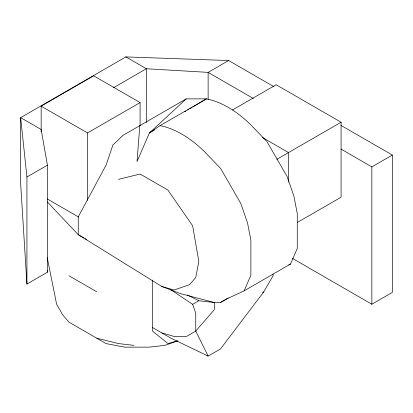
<?xml version="1.0" encoding="UTF-8"?>
<svg xmlns="http://www.w3.org/2000/svg" width="413" height="413" viewBox="0 0 413 413"><rect width="100%" height="100%" fill="white"/><g stroke="black" fill="none" stroke-linecap="round" stroke-linejoin="round"><path stroke-width="0.62" d="M139.816 125.66L137.028 161.524L149.392 132.965L186.196 98.883L206.392 98.872A97.267 56.158 60 0 1 250.113 124.117L266.953 141.613L287.133 176.578L293.886 196.036L297.262 213.531L297.262 248.487L290.525 264.036L244.145 290.814L226.675 298.945L220.475 302.512L214.29 302.507L198.849 300.741L187.394 295.016M244.145 290.814L250.882 275.264L250.882 240.309L247.506 222.814L240.753 203.356L220.573 168.39L203.733 150.895A97.267 56.158 60 0 0 160.012 125.645L149.392 132.965L154.927 129.656M152.469 327.519L171.023 338.226L208.137 356.089L220.501 348.949L263.778 291.831L273.06 275.77L273.06 273.979M184.812 111.778L185.917 111.118M187.579 110.126L188.684 109.466M189.789 108.8L191.451 107.808M192.556 107.148L206.392 98.872L160.012 125.65M170.688 289.689L192.664 304.335L198.849 300.741M273.896 86.668L228.637 60.535L125.846 56.911L20.65 117.648L20.65 183.579L26.928 284.067L47.433 272.224L47.433 165.154L41.155 129.486L20.65 117.648L26.928 176.991L26.928 284.067M41.155 131.845L41.155 106.156L93.71 75.811L140.09 102.589L140.09 125.707M113.513 87.711L146.352 68.749L208.131 72.373L253.391 98.506M41.155 106.156L87.535 132.934L140.09 102.589M26.928 176.991L47.433 165.154M228.637 60.535L208.131 72.373L208.131 99.456M186.196 98.883L122.981 135.361L112.883 145.092L106.105 165.066L78.263 216.83L78.263 234.682L161.72 286.441L180.29 293.586L214.29 302.507L214.316 309.683L195.752 331.107L186.475 336.456L174.121 336.45L161.751 332.878M232.447 109.977L276.147 84.742L341.076 122.233L341.076 197.213L297.375 222.442M276.834 159.325L341.076 122.233M341.112 149.15L371.845 166.893L392.35 155.056L392.35 292.389L371.845 304.231L292.502 258.419M220.475 302.512L228.27 298.016M262.689 292.461L263.778 291.831M288.744 264.754L290.525 264.036M177.931 340.839L164.844 345.366L149.367 347.137L124.633 347.142L106.079 343.585L68.986 322.171L62.807 315.021L56.627 304.314L47.252 257.753M177.223 340.906L167.946 343.575L152.485 331.081L152.469 280.107M118.474 179.381L140.115 174.023L167.91 190.073L192.649 225.777L198.823 261.45L195.752 277.515L189.562 284.66L174.1 290.014L161.72 286.441M133.926 345.361L118.438 343.57L96.787 338.216M340.947 125.376L392.35 155.056M125.846 56.911L146.352 68.749L146.352 122.522M262.436 137.514L288.527 152.573L288.522 182.056M47.304 198.968L78.594 217.031M83.829 237.903L78.274 234.698L47.356 201.962M84.939 238.544L86.606 239.509M68.986 275.77L96.787 291.821M207.032 355.448L208.137 356.089L195.752 331.107L195.752 313.255L192.664 304.335M47.278 270.303L47.433 272.224M371.845 166.893L371.845 304.231M87.535 132.934L87.535 200.362"/></g></svg>
